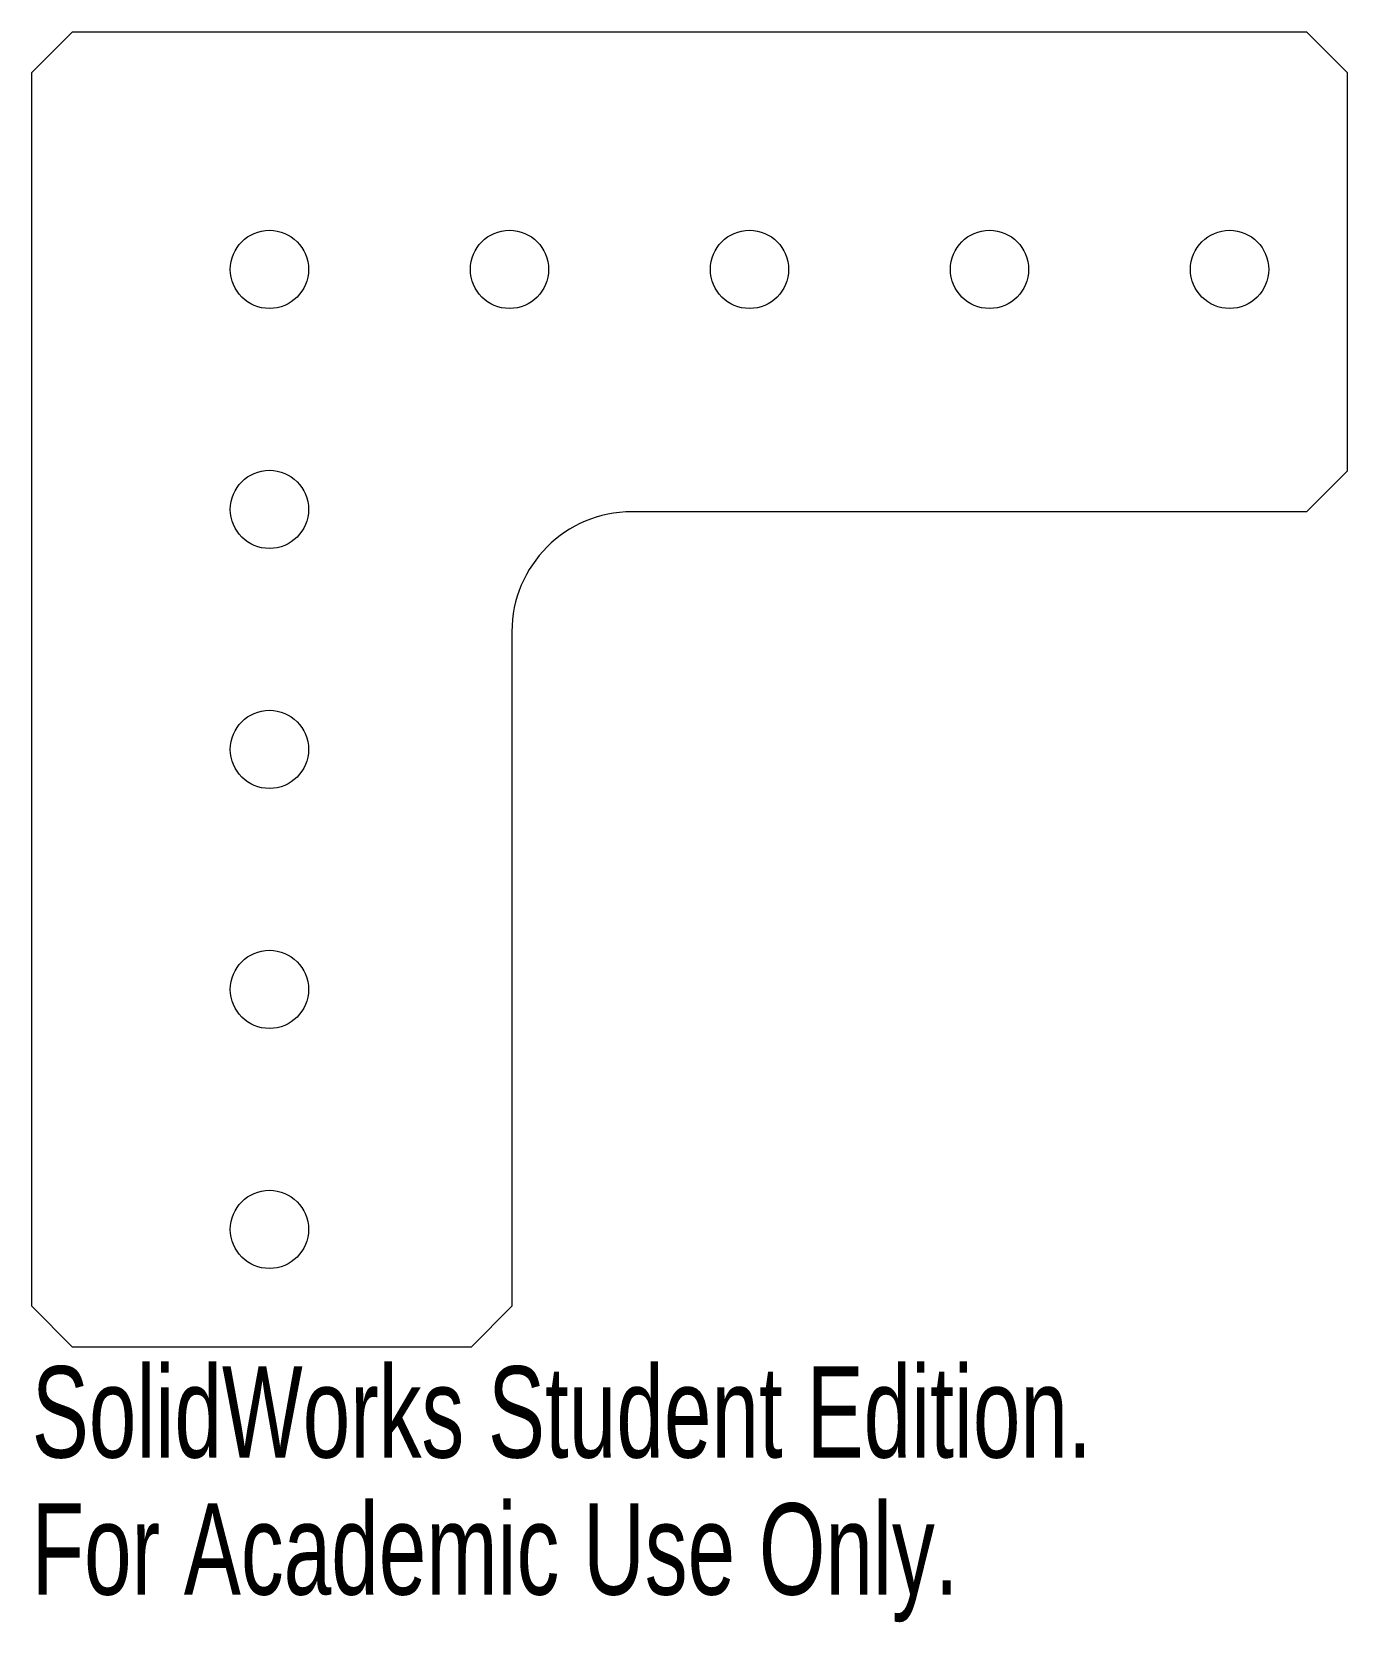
# Model space of a CAD drawing. Header units: inches. Extents: x -0.49 to 2.25, y -2.82 to 0.49.
import ezdxf

# ---------------------------------------------------------------- set-up
doc = ezdxf.new("R2010")
doc.units = ezdxf.units.IN
doc.header["$MEASUREMENT"] = 0
doc.styles.add('SLDTEXTSTYLE0', font='TXT', dxfattribs={"width": 0.7})

msp = doc.modelspace()

# ---------------------------------------------------------------- linework, layer by layer
at = {"color": 7, "linetype": 'Continuous', "lineweight": 15}
for p, q in [((-0.495, 0.41), (-0.41, 0.495)), ((-0.41, 0.495), (2.16, 0.495)), ((2.16, 0.495), (2.245, 0.41)), ((-0.495, -2.16), (-0.495, 0.41)), ((2.245, 0.41), (2.245, -0.42)), ((2.245, -0.42), (2.16, -0.505)), ((2.16, -0.505), (0.755, -0.505)), ((0.505, -0.755), (0.505, -2.16)), ((-0.41, -2.245), (-0.495, -2.16)), ((0.505, -2.16), (0.42, -2.245)), ((0.42, -2.245), (-0.41, -2.245))]:
    msp.add_line(p, q, dxfattribs=at)
for centre in [(0, 0), (0.5, 0), (1, 0), (1.5, 0), (2, 0), (0, -0.5), (0, -1), (0, -1.5), (0, -2)]:
    msp.add_circle(centre, 0.0815, dxfattribs=at)
msp.add_arc((0.755, -0.755), 0.25, 90, 180, dxfattribs=at)

# ---------------------------------------------------------------- texts
at = {"color": 7, "linetype": 'Continuous', "char_height": 0.1903, "attachment_point": 1, "style": 'SLDTEXTSTYLE0'}
for s, insert in [('SolidWorks Student Edition.', (-0.495, -2.2851)), ('For Academic Use Only.', (-0.495, -2.5706))]:
    msp.add_mtext(s, dxfattribs=dict(at, insert=insert))

doc.saveas('drawing.dxf')
